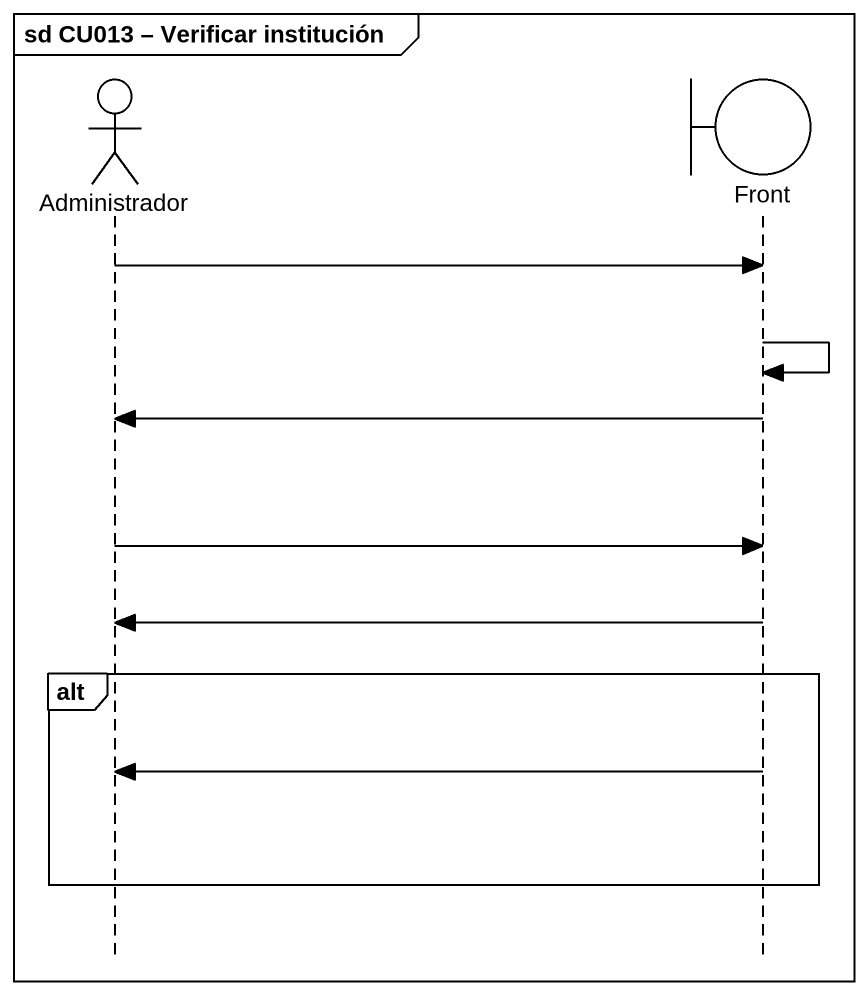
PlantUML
@startuml
mainframe sd CU013 – Verificar institución
hide footbox
actor Administrador
boundary Front

Administrador -> Front
Front -> Front
Front -> Administrador
Administrador -> Front
Front -> Administrador
alt
  Front -> Administrador
end
@enduml
